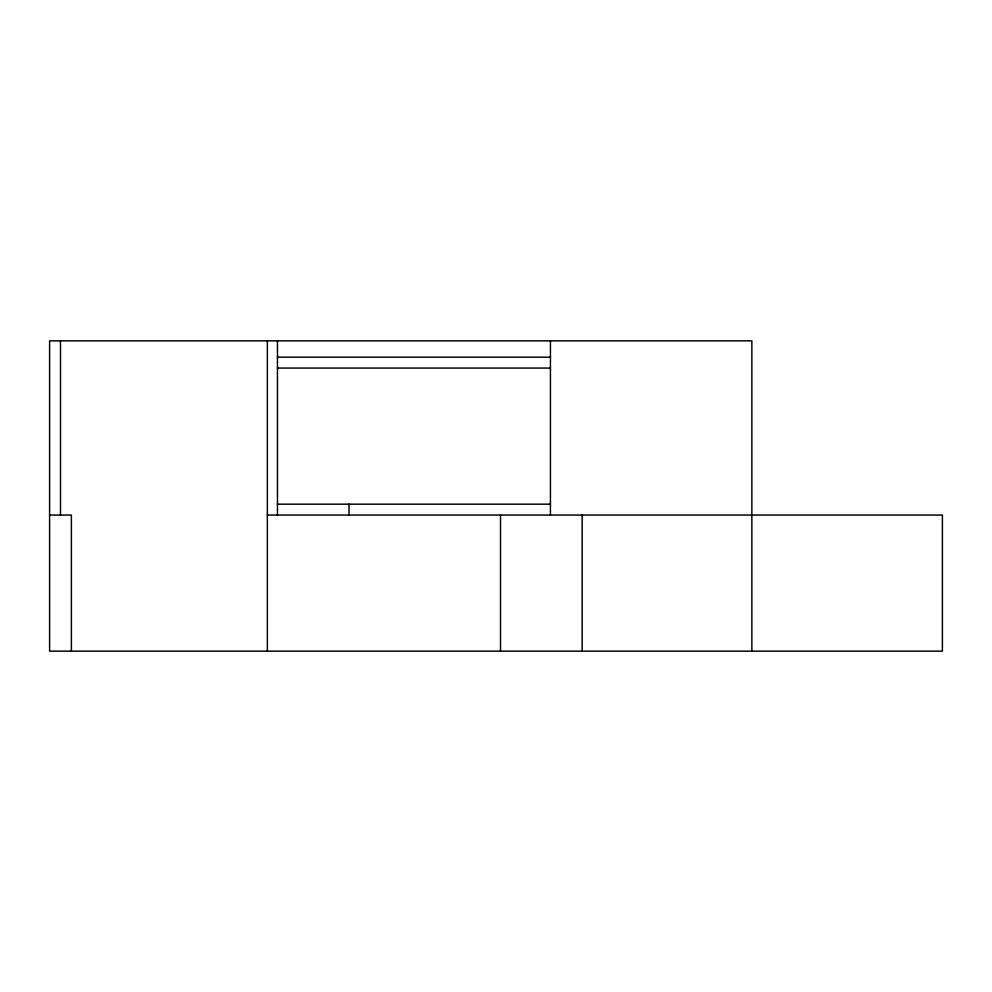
<?xml version="1.0" encoding="UTF-8"?>
<svg xmlns="http://www.w3.org/2000/svg" width="992" height="992" viewBox="0 0 992 992"><rect width="100%" height="100%" fill="white"/><g stroke="black" fill="none" stroke-linecap="round" stroke-linejoin="round"><path stroke-width="1.49" d="M277.462 357.182L550.436 357.182M277.462 368.069L550.436 368.069M277.462 504.172L550.436 504.172M49.6 515.059L71.374 515.059L71.374 651.149M267.356 515.059L942.4 515.059L942.4 651.149L49.6 651.149L49.6 340.851L751.862 340.851L751.862 651.149M582.168 515.059L582.168 651.149M550.436 340.851L550.436 515.059M500.514 515.059L500.514 651.149M349.01 504.172L349.01 515.059M277.462 340.851L277.462 515.059M267.356 340.851L267.356 651.149M60.487 340.851L60.487 515.294"/></g></svg>
